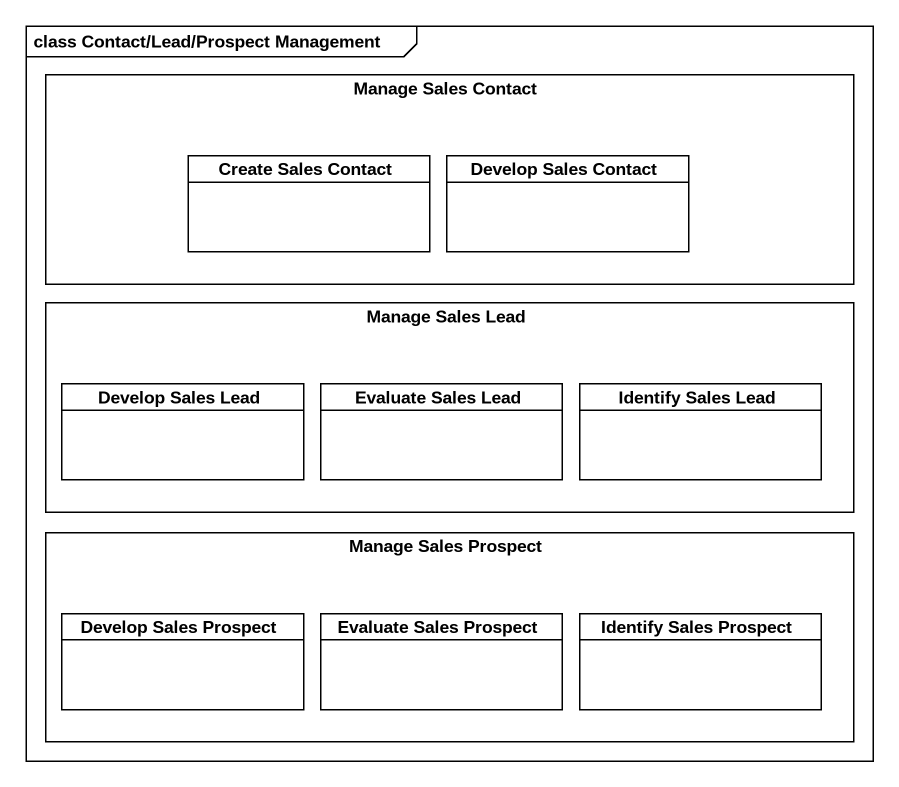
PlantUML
@startuml
mainframe class Contact/Lead/Prospect Management
hide circle
hide empty members
rectangle "Manage Sales Contact" as Manage_Sales_Contact {
  class "Create Sales Contact" as Create_Sales_Contact #FFFFFF
  class "Develop Sales Contact" as Develop_Sales_Contact #FFFFFF
}
rectangle "Manage Sales Lead" as Manage_Sales_Lead {
  class "Develop Sales Lead" as Develop_Sales_Lead #FFFFFF
  class "Evaluate Sales Lead" as Evaluate_Sales_Lead #FFFFFF
  class "Identify Sales Lead" as Identify_Sales_Lead #FFFFFF
}
rectangle "Manage Sales Prospect" as Manage_Sales_Prospect {
  class "Develop Sales Prospect" as Develop_Sales_Prospect #FFFFFF
  class "Evaluate Sales Prospect" as Evaluate_Sales_Prospect #FFFFFF
  class "Identify Sales Prospect" as Identify_Sales_Prospect #FFFFFF
}
@enduml
